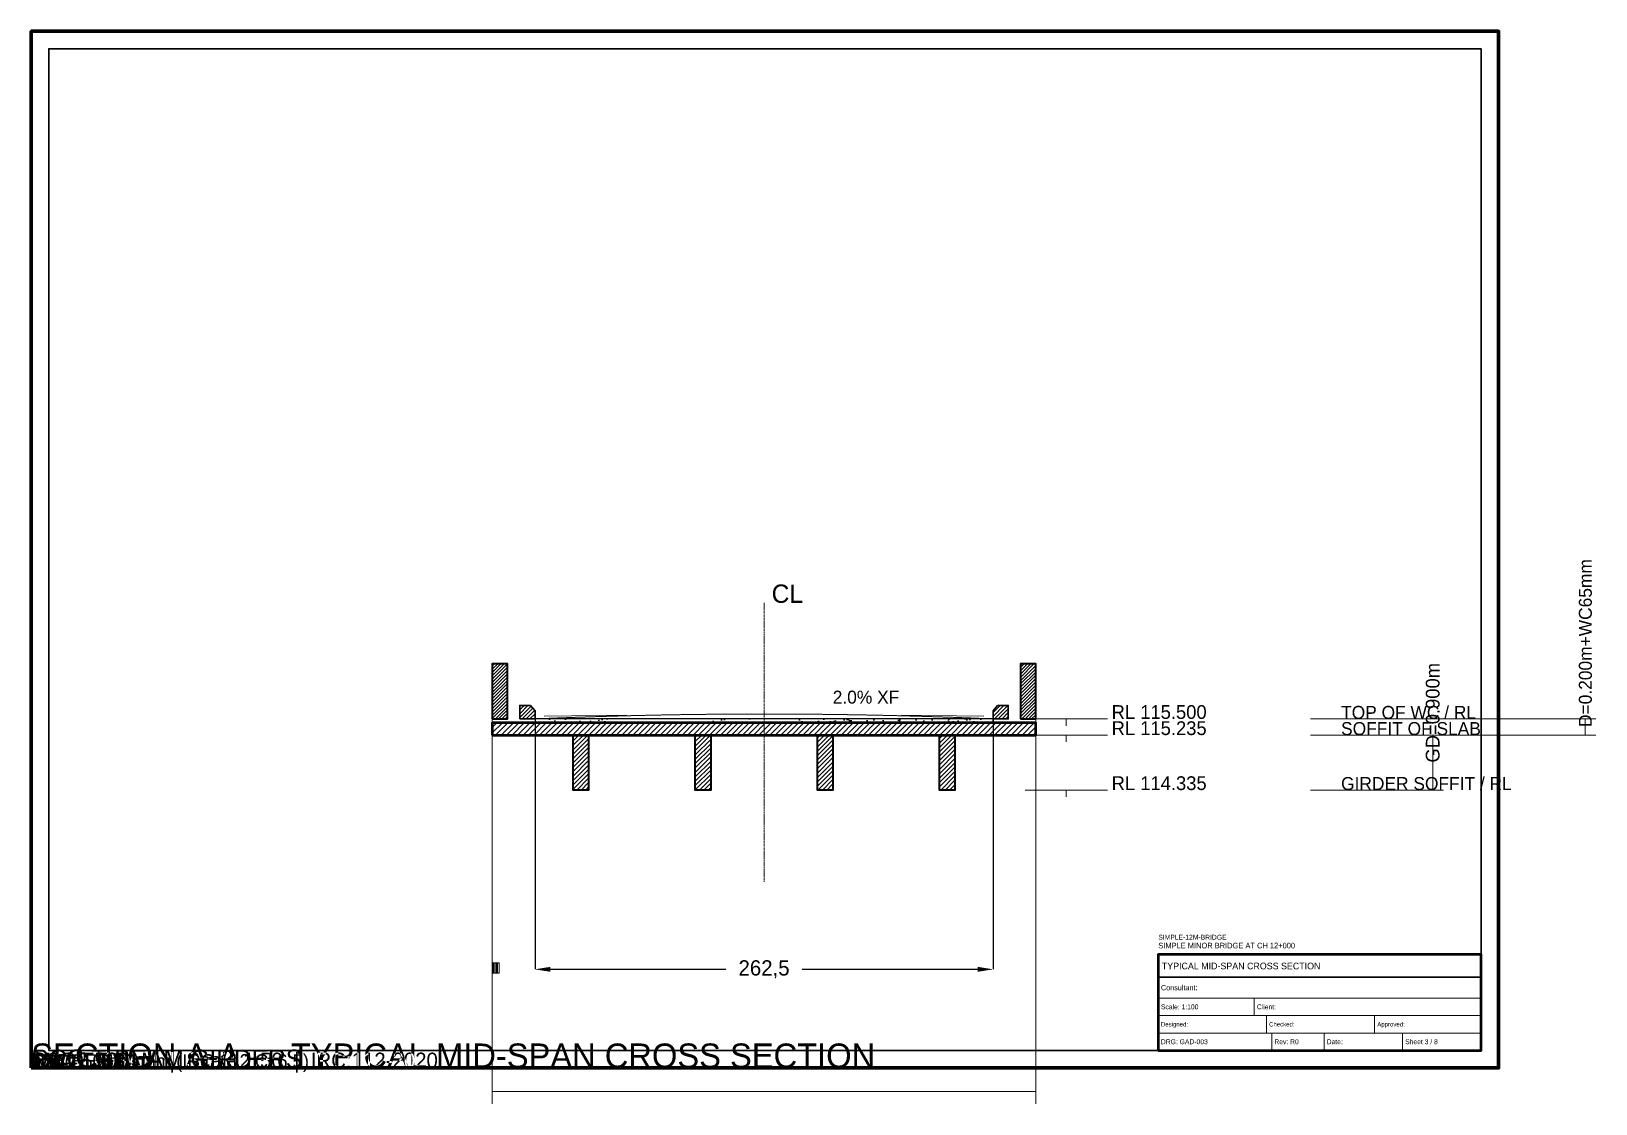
# Model space of a CAD drawing. Header units: metres. Extents: x 0 to 897, y -20 to 594.
import ezdxf

# ---------------------------------------------------------------- set-up
doc = ezdxf.new("R2010")
doc.units = ezdxf.units.M
doc.linetypes.add('CENTER', pattern=[1.5, 0.75, -0.25, 0.25, -0.25])
doc.linetypes.add('DASHED', pattern=[0.5, 0.375, -0.125])
for name, color, linetype, lineweight in [('BORDER-INNER', 7, 'Continuous', 35), ('BORDER-OUTER', 7, 'Continuous', 70), ('DIM-LEVEL', 3, 'Continuous', 18), ('DIM-LINEAR', 3, 'Continuous', 18), ('DIM-SLOPE', 3, 'Continuous', 18), ('STRUC-CENTRE', 6, 'CENTER', 18), ('STRUC-HATCHING', 8, 'Continuous', 18), ('SUPER-CAMBER', 6, 'DASHED', 18), ('SUPER-DECK', 2, 'Continuous', 50), ('SUPER-GIRDER', 1, 'Continuous', 40), ('SUPER-KERB', 7, 'Continuous', 25), ('SUPER-PARAPET', 2, 'Continuous', 35), ('SUPER-WEARING', 8, 'Continuous', 25), ('SYM-SCALE', 7, 'Continuous', 13), ('TEXT-GENERAL', 7, 'Continuous', 18), ('TEXT-HEADER', 7, 'Continuous', 25), ('TEXT-LEVEL', 5, 'Continuous', 18), ('TEXT-SPEC', 7, 'Continuous', 13), ('TEXT-TITLE', 7, 'Continuous', 25), ('TITLEBLK-BOX', 7, 'Continuous', 50), ('TITLEBLK-TEXT', 7, 'Continuous', 18)]:
    doc.layers.add(name, color=color, linetype=linetype, lineweight=lineweight)
doc.dimstyles.new('BRG_DIM', dxfattribs={"dimtxt": 0.00875, "dimasz": 8.75, "dimexe": 1.25, "dimexo": 0.625, "dimtad": 1, "dimcen": 2.5, "dimazin": 3, "dimtfac": 1, "dimtmove": 0, "dimatfit": 3})

# ---------------------------------------------------------------- blocks, each defined once
blk = doc.blocks.new('_CLOSEDFILLED')
at = {"color": 0, "linetype": 'BYBLOCK'}
blk.add_solid([(-1, 0.16), (0, 0), (-1, -0.16)], dxfattribs=at)
blk = doc.blocks.new('*D1')
for p, q in [((288.75, 200), (288.75, 56.5)), ((551.25, 200), (551.25, 56.5)), ((297.5, 56.5), (398.125, 56.5)), ((441.875, 56.5), (542.5, 56.5))]:
    blk.add_line(p, q)
at = {"layer": 'Defpoints'}
for p in [(288.75, 200), (551.25, 200), (288.75, 56.5)]:
    blk.add_point(p, dxfattribs=at)
at = {"xscale": 8.75, "yscale": 8.75, "rotation": 180}
blk.add_blockref('_CLOSEDFILLED', (288.75, 56.5), dxfattribs=at)
at = {"xscale": 8.75, "yscale": 8.75}
blk.add_blockref('_CLOSEDFILLED', (551.25, 56.5), dxfattribs=at)
at = {"color": 3, "insert": (420, 56.5), "char_height": 8.75, "attachment_point": 5}
blk.add_mtext('262,5', dxfattribs=at)

msp = doc.modelspace()

# ---------------------------------------------------------------- hatches: boundary and pattern name
at = {"layer": 'STRUC-HATCHING'}
h = msp.add_hatch(dxfattribs=at)
h.set_pattern_fill('ANSI31', scale=0.42)
h.paths.add_polyline_path([(264.25, 200), (273, 200), (273, 231.5), (264.25, 231.5)])
h = msp.add_hatch(dxfattribs=at)
h.set_pattern_fill('ANSI31', scale=0.42)
h.paths.add_polyline_path([(567, 200), (575.75, 200), (575.75, 231.5), (567, 231.5)])
h = msp.add_hatch(dxfattribs=at)
h.set_pattern_fill('ANSI31', scale=0.49)
h.paths.add_polyline_path([(280, 200), (288.75, 200), (288.75, 204.62), (286.125, 207.7), (280, 207.7)])
h = msp.add_hatch(dxfattribs=at)
h.set_pattern_fill('ANSI31', scale=0.49)
h.paths.add_polyline_path([(551.25, 200), (560, 200), (560, 207.7), (553.875, 207.7), (551.25, 204.62)])
h = msp.add_hatch(dxfattribs=at)
h.set_pattern_fill('ANSI31', scale=0.7)
h.paths.add_polyline_path([(264.25, 190.725), (575.75, 190.725), (575.75, 197.725), (264.25, 197.725)])
h = msp.add_hatch(dxfattribs=at)
h.set_pattern_fill('ANSI31', scale=0.56)
h.paths.add_polyline_path([(310.59, 190.725), (319.41, 190.725), (319.41, 159.225), (310.59, 159.225)])
h = msp.add_hatch(dxfattribs=at)
h.set_pattern_fill('ANSI31', scale=0.56)
h.paths.add_polyline_path([(380.59, 190.725), (389.41, 190.725), (389.41, 159.225), (380.59, 159.225)])
h = msp.add_hatch(dxfattribs=at)
h.set_pattern_fill('ANSI31', scale=0.56)
h.paths.add_polyline_path([(450.59, 190.725), (459.41, 190.725), (459.41, 159.225), (450.59, 159.225)])
h = msp.add_hatch(dxfattribs=at)
h.set_pattern_fill('ANSI31', scale=0.56)
h.paths.add_polyline_path([(520.59, 190.725), (529.41, 190.725), (529.41, 159.225), (520.59, 159.225)])
at = {"layer": 'SUPER-WEARING'}
h = msp.add_hatch(dxfattribs=at)
h.set_pattern_fill('AR-SAND', scale=0.14)
h.paths.add_polyline_path([(288.75, 197.725), (551.25, 197.725), (551.25, 200), (288.75, 200)])
at = {"layer": 'SYM-SCALE'}
h = msp.add_hatch(dxfattribs=at)
h.set_pattern_fill('SOLID')
h.paths.add_polyline_path([(264.25, 54.225), (265.25, 54.225), (265.25, 60.175), (264.25, 60.175)])
h = msp.add_hatch(dxfattribs=at)
h.set_pattern_fill('SOLID')
h.paths.add_polyline_path([(266.25, 54.225), (267.25, 54.225), (267.25, 60.175), (266.25, 60.175)])

# ---------------------------------------------------------------- linework, layer by layer
at = {"layer": 'BORDER-INNER'}
msp.add_lwpolyline([(10, 10), (831, 10), (831, 584), (10, 584), (10, 10)], dxfattribs=at)
at = {"layer": 'BORDER-OUTER'}
msp.add_lwpolyline([(0, 0), (841, 0), (841, 594), (0, 594), (0, 0)], dxfattribs=at)
at = {"layer": 'DIM-LEVEL'}
for p, q in [((569.625, 200), (616.875, 200)), ((593.25, 200), (593.25, 196.062)), ((569.625, 190.725), (616.875, 190.725)), ((593.25, 190.725), (593.25, 186.787)), ((569.625, 159.225), (616.875, 159.225)), ((593.25, 159.225), (593.25, 155.287))]:
    msp.add_line(p, q, dxfattribs=at)
at = {"layer": 'DIM-LINEAR'}
for p, q in [((264.25, 200), (264.25, -13.5)), ((575.75, 200), (575.75, -13.5)), ((733.25, 200), (890.75, 200)), ((884.8, 200), (896.7, 200)), ((890.75, 190.725), (890.75, 200)), ((733.25, 190.725), (803.25, 190.725)), ((733.25, 190.725), (890.75, 190.725)), ((796.95, 190.725), (809.55, 190.725)), ((803.25, 159.225), (803.25, 190.725)), ((884.8, 190.725), (896.7, 190.725)), ((733.25, 159.225), (803.25, 159.225)), ((796.95, 159.225), (809.55, 159.225)), ((264.25, -20.5), (264.25, -6.5)), ((575.75, -20.5), (575.75, -6.5)), ((264.25, -13.5), (575.75, -13.5))]:
    msp.add_line(p, q, dxfattribs=at)
at = {"layer": 'DIM-SLOPE', "color": 3}
for p, q in [((341.25, 202.1), (294, 201.627)), ((498.75, 202.1), (546, 201.627))]:
    msp.add_line(p, q, dxfattribs=at)
at = {"layer": 'STRUC-CENTRE'}
for p, q in [((420, 106.725), (420, 266.5)), ((281.75, 190.725), (348.25, 190.725)), ((351.75, 190.725), (418.25, 190.725)), ((421.75, 190.725), (488.25, 190.725)), ((491.75, 190.725), (558.25, 190.725))]:
    msp.add_line(p, q, dxfattribs=at)
at = {"layer": 'SUPER-CAMBER', "color": 6}
msp.add_lwpolyline([(288.75, 200), (301.875, 200.532), (315, 201.008), (328.125, 201.428), (341.25, 201.792), (354.375, 202.1), (367.5, 202.352), (380.625, 202.548), (393.75, 202.688), (406.875, 202.772), (420, 202.8), (433.125, 202.772), (446.25, 202.688), (459.375, 202.548), (472.5, 202.352), (485.625, 202.1), (498.75, 201.792), (511.875, 201.428), (525, 201.008), (538.125, 200.532), (551.25, 200)], dxfattribs=at)
at = {"layer": 'SUPER-DECK', "lineweight": 50}
msp.add_lwpolyline([(264.25, 190.725), (575.75, 190.725), (575.75, 197.725), (264.25, 197.725), (264.25, 190.725)], dxfattribs=at)
at = {"layer": 'SUPER-GIRDER', "lineweight": 40}
for points in [[(310.59, 190.725), (319.41, 190.725), (319.41, 159.225), (310.59, 159.225), (310.59, 190.725)], [(380.59, 190.725), (389.41, 190.725), (389.41, 159.225), (380.59, 159.225), (380.59, 190.725)], [(450.59, 190.725), (459.41, 190.725), (459.41, 159.225), (450.59, 159.225), (450.59, 190.725)], [(520.59, 190.725), (529.41, 190.725), (529.41, 159.225), (520.59, 159.225), (520.59, 190.725)]]:
    msp.add_lwpolyline(points, dxfattribs=at)
at = {"layer": 'SUPER-KERB', "lineweight": 35}
for points in [[(280, 200), (288.75, 200), (288.75, 204.62), (286.125, 207.7), (280, 207.7), (280, 200)], [(551.25, 200), (560, 200), (560, 207.7), (553.875, 207.7), (551.25, 204.62), (551.25, 200)]]:
    msp.add_lwpolyline(points, dxfattribs=at)
at = {"layer": 'SUPER-PARAPET', "lineweight": 40}
for points in [[(264.25, 200), (273, 200), (273, 231.5), (264.25, 231.5), (264.25, 200)], [(567, 200), (575.75, 200), (575.75, 231.5), (567, 231.5), (567, 200)]]:
    msp.add_lwpolyline(points, dxfattribs=at)
at = {"layer": 'SUPER-WEARING'}
msp.add_lwpolyline([(288.75, 197.725), (551.25, 197.725), (551.25, 200), (288.75, 200), (288.75, 197.725)], dxfattribs=at)
at = {"layer": 'SYM-SCALE'}
msp.add_lwpolyline([(264.25, 54.225), (268.25, 54.225), (268.25, 60.175), (264.25, 60.175), (264.25, 54.225)], dxfattribs=at)
at = {"layer": 'TITLEBLK-BOX', "lineweight": 50}
msp.add_lwpolyline([(646, 10), (831, 10), (831, 65), (646, 65), (646, 10)], dxfattribs=at)
at = {"layer": 'TITLEBLK-BOX', "lineweight": 30}
msp.add_lwpolyline([(646, 52), (831, 52), (831, 65), (646, 65), (646, 52)], dxfattribs=at)
at = {"layer": 'TITLEBLK-BOX', "lineweight": 18}
for points in [[(646, 40), (831, 40), (831, 52), (646, 52), (646, 40)], [(646, 30), (701, 30), (701, 40), (646, 40), (646, 30)], [(701, 30), (831, 30), (831, 40), (701, 40), (701, 30)], [(646, 20), (708, 20), (708, 30), (646, 30), (646, 20)], [(708, 20), (770, 20), (770, 30), (708, 30), (708, 20)], [(770, 20), (831, 20), (831, 30), (770, 30), (770, 20)], [(646, 10), (711, 10), (711, 20), (646, 20), (646, 10)], [(711, 10), (741, 10), (741, 20), (711, 20), (711, 10)], [(741, 10), (786, 10), (786, 20), (741, 20), (741, 10)], [(786, 10), (831, 10), (831, 20), (786, 20), (786, 10)]]:
    msp.add_lwpolyline(points, dxfattribs=at)

# ---------------------------------------------------------------- texts
at = {"layer": 'DIM-LINEAR'}
for s, height, p in [('D=0.200m+WC65mm', 7.4375, (894.469, 195.363)), ('GD=0.900m', 7.875, (807.188, 174.975))]:
    msp.add_text(s, height=height, rotation=90, dxfattribs=at).set_placement(p)
msp.add_text('OW=8.900 m', height=8.75, dxfattribs=at).set_placement((0, 0))
at = {"layer": 'DIM-LINEAR', "color": 3}
msp.add_text('CW=7.500 m', height=8.75, dxfattribs=at).set_placement((0, 0))
at = {"layer": 'DIM-SLOPE', "color": 3}
msp.add_text('2.0% XF', height=7.4375, dxfattribs=at).set_placement((459.375, 208.75))
at = {"layer": 'STRUC-CENTRE'}
msp.add_text('CL', height=10.5, dxfattribs=at).set_placement((424.375, 266.5))
at = {"layer": 'SUPER-CAMBER', "color": 6}
msp.add_text('CAMBER 20 mm (IRC:112 Cl.6.5)', height=7.875, dxfattribs=at).set_placement((0, 0))
at = {"layer": 'TEXT-GENERAL'}
for s, height in [('RCC T-BEAM GIRDERS', 10.5), ('4m', 7.4375), ('3m', 7.4375), ('0m', 7.4375), ('2m', 7.4375), ('CW 7.50m', 7.875), ('1 : 50', 7.4375), ('1m', 7.4375)]:
    msp.add_text(s, height=height, dxfattribs=at).set_placement((0, 0))
at = {"layer": 'TEXT-HEADER'}
msp.add_text('SECTION A-A — TYPICAL MID-SPAN CROSS SECTION', height=14, dxfattribs=at).set_placement((0, 0))
at = {"layer": 'TEXT-LEVEL'}
for s, height, p in [('RL 115.500', 7.875, (619.237, 200)), ('TOP OF WC / RL', 7.4375, (750.75, 200)), ('RL 115.235', 7.875, (619.237, 190.725)), ('SOFFIT OF SLAB', 7.4375, (750.75, 190.725)), ('RL 114.335', 7.875, (619.237, 159.225)), ('GIRDER SOFFIT / RL', 7.4375, (750.75, 159.225))]:
    msp.add_text(s, height=height, dxfattribs=at).set_placement(p)
at = {"layer": 'TEXT-SPEC'}
msp.add_text('RCC T-BEAM  |  Scale 1:50  |  IRC:112-2020', height=8.75, dxfattribs=at).set_placement((0, 0))
at = {"layer": 'TEXT-TITLE'}
for s, height, p in [('SIMPLE MINOR BRIDGE AT CH 12+000', 3.2, (646, 68.5)), ('TYPICAL MID-SPAN CROSS SECTION', 3.8, (648, 56.5))]:
    msp.add_text(s, height=height, dxfattribs=at).set_placement(p)
at = {"layer": 'TITLEBLK-TEXT'}
for s, height, p in [('SIMPLE-12M-BRIDGE', 2.8, (646, 73.5)), ('Consultant: ', 3, (647.5, 44.5)), ('Scale: 1:100', 2.8, (647.5, 33.6)), ('Client: ', 2.8, (702.5, 33.6)), ('Designed: ', 2.5, (647.5, 23.75)), ('Checked: ', 2.5, (709.5, 23.75)), ('Approved: ', 2.5, (771.5, 23.75)), ('DRG: GAD-003', 2.8, (647.5, 13.6)), ('Rev: R0', 2.8, (712.5, 13.6)), ('Date: ', 2.8, (742.5, 13.6)), ('Sheet 3 / 8', 2.8, (787.5, 13.6))]:
    msp.add_text(s, height=height, dxfattribs=at).set_placement(p)

# ---------------------------------------------------------------- dimensions: what is measured, and where the dimension line sits
dim = msp.add_linear_dim(base=(288.75, 56.5), p1=(288.75, 200), p2=(551.25, 200), dimstyle='BRG_DIM', override={"dimtxt": 8.75, "dimasz": 8.75, "dimgap": 3.5, "dimclrt": 3})
dim.commit()
dim.dimension.update_dxf_attribs({"geometry": '*D1', "text_midpoint": (420, 56.5)})

doc.saveas('drawing.dxf')
